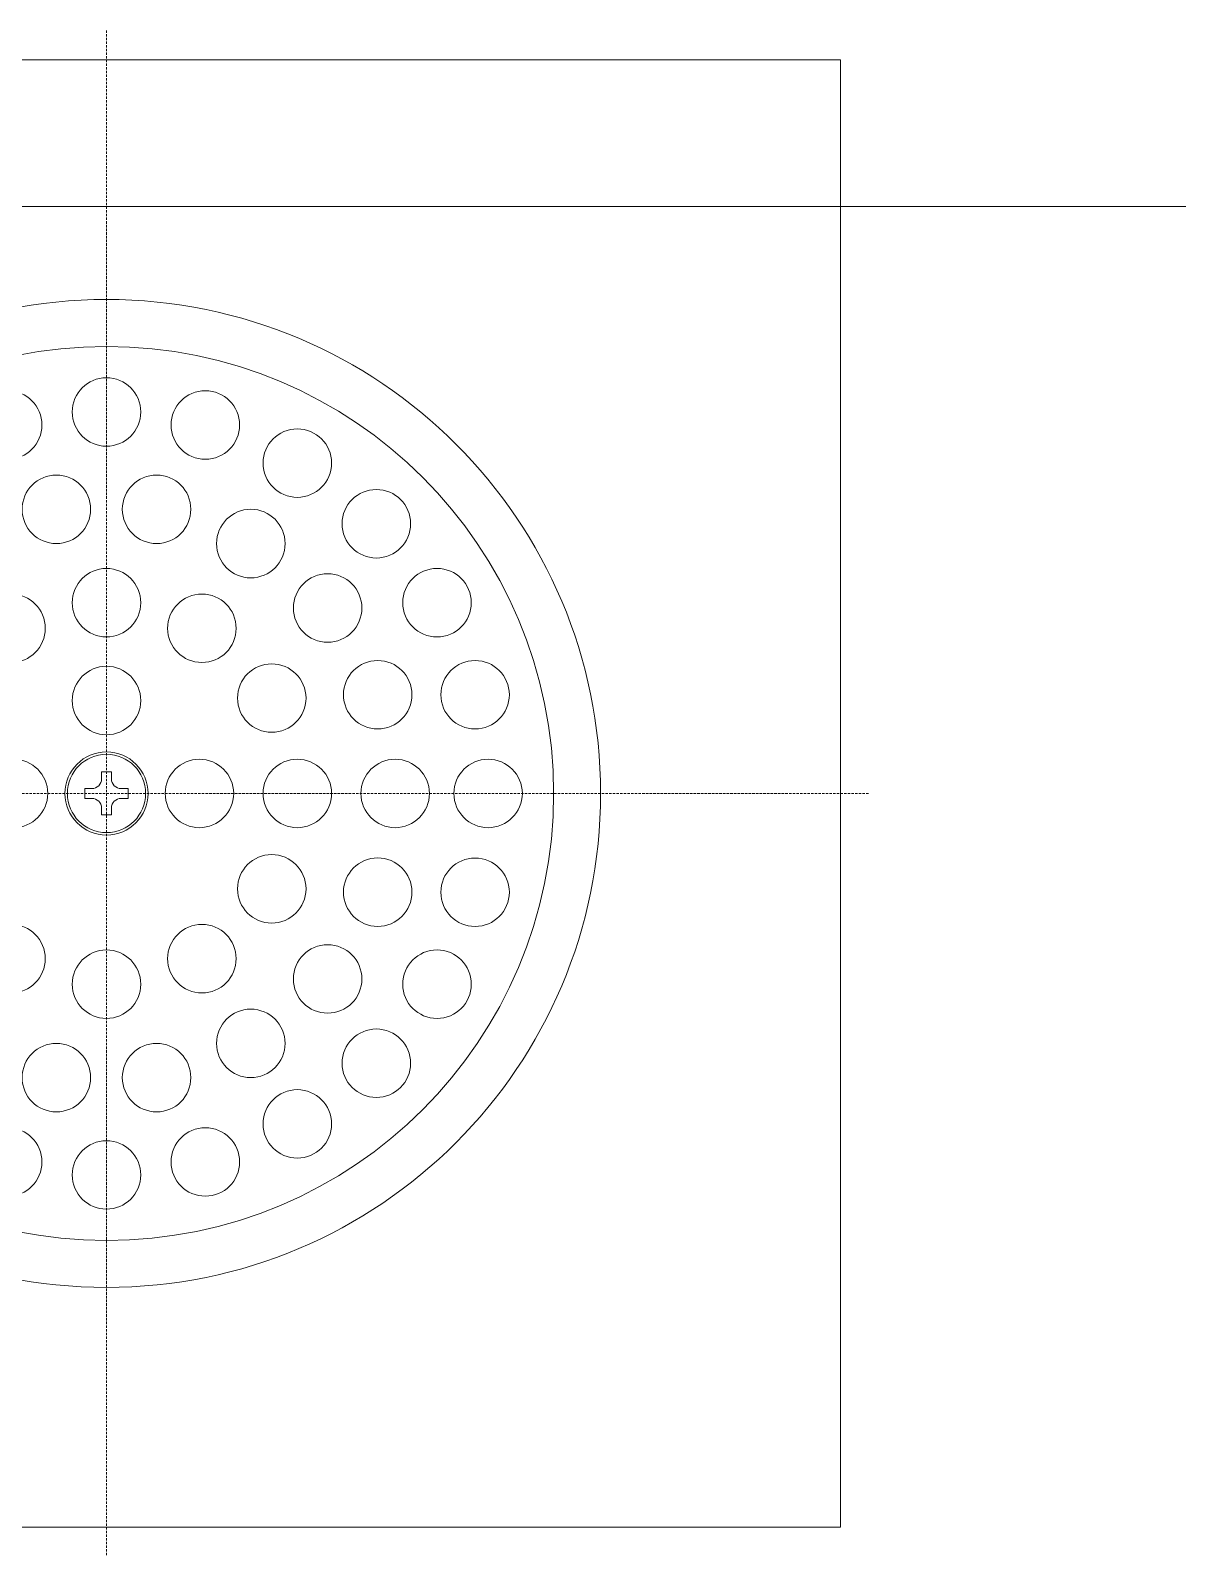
# Model space of a CAD drawing. Header units: millimetres. Extents: x -8913 to 62688, y -13000 to 43000.
# Drawn here: x 40879.7 to 40996.9, y 17547 to 17703 of the extents above; entities that cross this region are included whole.
import ezdxf

# ---------------------------------------------------------------- set-up
doc = ezdxf.new("R2010")
doc.units = ezdxf.units.MM
doc.header["$MEASUREMENT"] = 0
doc.linetypes.add('1735 X DT-5BR-FFP$0$HIDDEN', pattern=[0.375, 0.25, -0.125])
doc.linetypes.add('HIDDEN', pattern=[0.375, 0.25, -0.125])
for name, color, linetype, lineweight in [('1735 X DT-5BR-FFP$0$N--DRAINPOINT', 251, 'Continuous', 18), ('1735 X DT-5BR-FFP$0$N--SANITARY-1', 9, 'Continuous', 18), ('N--DRAINPOINT', 251, 'Continuous', 18), ('Z--X-REF', 7, 'Continuous', 0)]:
    doc.layers.add(name, color=color, linetype=linetype, lineweight=lineweight)

# ---------------------------------------------------------------- blocks, each defined once
blk = doc.blocks.new('1735 X DT-5BR-FFP$0$semi-recessed wash basin plan')
at = {"layer": '1735 X DT-5BR-FFP$0$N--SANITARY-1'}
blk.add_line((26452.97, 14968.59), (26212.97, 14968.59), dxfattribs=at)
blk = doc.blocks.new('1735 X DT-5BR-FFP$0$FD_150x150')
at = {"layer": '1735 X DT-5BR-FFP$0$N--DRAINPOINT', "linetype": '1735 X DT-5BR-FFP$0$HIDDEN'}
for p, q in [((-25969.74, 12847.1), (-25969.74, 12691.1)), ((-26047.74, 12769.1), (-25891.74, 12769.1))]:
    blk.add_line(p, q, dxfattribs=at)
at = {"layer": '1735 X DT-5BR-FFP$0$N--DRAINPOINT', "ltscale": 5}
for p, q in [((-26044.74, 12844.1), (-25969.74, 12844.1)), ((-25894.74, 12844.1), (-25894.74, 12694.1)), ((-25970.24, 12771.3), (-25970.24, 12770.6)), ((-25970.24, 12771.3), (-25969.74, 12771.3)), ((-25969.24, 12771.3), (-25969.74, 12771.3)), ((-25969.24, 12771.3), (-25969.24, 12770.6)), ((-25971.94, 12769.6), (-25971.24, 12769.6)), ((-25971.94, 12769.6), (-25971.94, 12768.6)), ((-25967.54, 12769.6), (-25968.24, 12769.6)), ((-25967.54, 12769.6), (-25967.54, 12768.6)), ((-25919.24, 12769.1), (-25919.24, 12769.1)), ((-25971.94, 12768.6), (-25971.24, 12768.6)), ((-25970.24, 12767.6), (-25970.24, 12766.9)), ((-25969.24, 12767.6), (-25969.24, 12766.9)), ((-25967.54, 12768.6), (-25968.24, 12768.6)), ((-25970.24, 12766.9), (-25969.74, 12766.9)), ((-25969.24, 12766.9), (-25969.74, 12766.9)), ((-25894.74, 12694.1), (-25969.74, 12694.1)), ((-25917.24, 12694.1), (-25917.24, 12694.1))]:
    blk.add_line(p, q, dxfattribs=at)
at = {"layer": '1735 X DT-5BR-FFP$0$N--DRAINPOINT', "ltscale": 0.1}
for p, q in [((-25894.74, 12844.1), (-25969.74, 12844.1)), ((-25917.24, 12844.1), (-25917.24, 12844.1)), ((-25894.74, 12716.6), (-25894.74, 12716.6)), ((-26044.74, 12694.1), (-25969.74, 12694.1))]:
    blk.add_line(p, q, dxfattribs=at)
at = {"layer": '1735 X DT-5BR-FFP$0$N--DRAINPOINT', "ltscale": 5}
for points, knots in [([(-25969.74, 12819.6), (-25997.63, 12819.6), (-26020.24, 12796.99), (-26020.24, 12769.1), (-26020.24, 12741.21), (-25997.63, 12718.6), (-25969.74, 12718.6)], [0, 0, 0, 0, 1, 1, 1, 2, 2, 2, 2]), ([(-25969.74, 12718.6), (-25941.85, 12718.6), (-25919.24, 12741.21), (-25919.24, 12769.1), (-25919.24, 12796.99), (-25941.85, 12819.6), (-25969.74, 12819.6)], [0, 0, 0, 0, 1, 1, 1, 2, 2, 2, 2]), ([(-26015.44, 12769.1), (-26015.44, 12743.86), (-25994.98, 12723.4), (-25969.74, 12723.4), (-25944.5, 12723.4), (-25924.04, 12743.86), (-25924.04, 12769.1), (-25924.04, 12794.34), (-25944.5, 12814.8), (-25969.74, 12814.8), (-25994.98, 12814.8), (-26015.44, 12794.34), (-26015.44, 12769.1), (-26015.44, 12769.1), (-26015.44, 12769.1), (-26015.44, 12769.1)], [0, 0, 0, 0, 1, 1, 1, 2, 2, 2, 3, 3, 3, 4, 4, 4, 5, 5, 5, 5]), ([(-25973.24, 12808.1), (-25973.24, 12806.17), (-25971.67, 12804.6), (-25969.74, 12804.6), (-25967.81, 12804.6), (-25966.24, 12806.17), (-25966.24, 12808.1), (-25966.24, 12810.03), (-25967.81, 12811.6), (-25969.74, 12811.6), (-25971.67, 12811.6), (-25973.24, 12810.03), (-25973.24, 12808.1), (-25973.24, 12808.1), (-25973.24, 12808.1), (-25973.24, 12808.1)], [0, 0, 0, 0, 1, 1, 1, 2, 2, 2, 3, 3, 3, 4, 4, 4, 5, 5, 5, 5]), ([(-25983.33, 12806.77), (-25983.33, 12804.84), (-25981.77, 12803.27), (-25979.83, 12803.27), (-25977.9, 12803.27), (-25976.33, 12804.84), (-25976.33, 12806.77), (-25976.33, 12808.7), (-25977.9, 12810.27), (-25979.83, 12810.27), (-25981.77, 12810.27), (-25983.33, 12808.7), (-25983.33, 12806.77), (-25983.33, 12806.77), (-25983.33, 12806.77), (-25983.33, 12806.77)], [0, 0, 0, 0, 1, 1, 1, 2, 2, 2, 3, 3, 3, 4, 4, 4, 5, 5, 5, 5]), ([(-25963.14, 12806.77), (-25963.14, 12804.84), (-25961.58, 12803.27), (-25959.64, 12803.27), (-25957.71, 12803.27), (-25956.14, 12804.84), (-25956.14, 12806.77), (-25956.14, 12808.7), (-25957.71, 12810.27), (-25959.64, 12810.27), (-25961.58, 12810.27), (-25963.14, 12808.7), (-25963.14, 12806.77), (-25963.14, 12806.77), (-25963.14, 12806.77), (-25963.14, 12806.77)], [0, 0, 0, 0, 1, 1, 1, 2, 2, 2, 3, 3, 3, 4, 4, 4, 5, 5, 5, 5]), ([(-25953.74, 12802.87), (-25953.74, 12800.94), (-25952.17, 12799.37), (-25950.24, 12799.37), (-25948.3, 12799.37), (-25946.74, 12800.94), (-25946.74, 12802.87), (-25946.74, 12804.8), (-25948.3, 12806.37), (-25950.24, 12806.37), (-25952.17, 12806.37), (-25953.74, 12804.8), (-25953.74, 12802.87), (-25953.74, 12802.87), (-25953.74, 12802.87), (-25953.74, 12802.87)], [0, 0, 0, 0, 1, 1, 1, 2, 2, 2, 3, 3, 3, 4, 4, 4, 5, 5, 5, 5]), ([(-25978.36, 12798.15), (-25978.36, 12796.22), (-25976.79, 12794.65), (-25974.86, 12794.65), (-25972.93, 12794.65), (-25971.36, 12796.22), (-25971.36, 12798.15), (-25971.36, 12800.08), (-25972.93, 12801.65), (-25974.86, 12801.65), (-25976.79, 12801.65), (-25978.36, 12800.08), (-25978.36, 12798.15), (-25978.36, 12798.15), (-25978.36, 12798.15), (-25978.36, 12798.15)], [0, 0, 0, 0, 1, 1, 1, 2, 2, 2, 3, 3, 3, 4, 4, 4, 5, 5, 5, 5]), ([(-25968.12, 12798.15), (-25968.12, 12796.22), (-25966.55, 12794.65), (-25964.62, 12794.65), (-25962.68, 12794.65), (-25961.12, 12796.22), (-25961.12, 12798.15), (-25961.12, 12800.08), (-25962.68, 12801.65), (-25964.62, 12801.65), (-25966.55, 12801.65), (-25968.12, 12800.08), (-25968.12, 12798.15), (-25968.12, 12798.15), (-25968.12, 12798.15), (-25968.12, 12798.15)], [0, 0, 0, 0, 1, 1, 1, 2, 2, 2, 3, 3, 3, 4, 4, 4, 5, 5, 5, 5]), ([(-25945.66, 12796.67), (-25945.66, 12794.74), (-25944.09, 12793.17), (-25942.16, 12793.17), (-25940.23, 12793.17), (-25938.66, 12794.74), (-25938.66, 12796.67), (-25938.66, 12798.61), (-25940.23, 12800.17), (-25942.16, 12800.17), (-25944.09, 12800.17), (-25945.66, 12798.61), (-25945.66, 12796.67), (-25945.66, 12796.67), (-25945.66, 12796.67), (-25945.66, 12796.67)], [0, 0, 0, 0, 1, 1, 1, 2, 2, 2, 3, 3, 3, 4, 4, 4, 5, 5, 5, 5]), ([(-25958.49, 12794.65), (-25958.49, 12792.71), (-25956.92, 12791.14), (-25954.99, 12791.14), (-25953.06, 12791.14), (-25951.49, 12792.71), (-25951.49, 12794.65), (-25951.49, 12796.58), (-25953.06, 12798.15), (-25954.99, 12798.15), (-25956.92, 12798.15), (-25958.49, 12796.58), (-25958.49, 12794.65), (-25958.49, 12794.65), (-25958.49, 12794.65), (-25958.49, 12794.65)], [0, 0, 0, 0, 1, 1, 1, 2, 2, 2, 3, 3, 3, 4, 4, 4, 5, 5, 5, 5]), ([(-25973.24, 12788.6), (-25973.24, 12786.66), (-25971.67, 12785.1), (-25969.74, 12785.1), (-25967.81, 12785.1), (-25966.24, 12786.66), (-25966.24, 12788.6), (-25966.24, 12790.53), (-25967.81, 12792.1), (-25969.74, 12792.1), (-25971.67, 12792.1), (-25973.24, 12790.53), (-25973.24, 12788.6), (-25973.24, 12788.6), (-25973.24, 12788.6), (-25973.24, 12788.6)], [0, 0, 0, 0, 1, 1, 1, 2, 2, 2, 3, 3, 3, 4, 4, 4, 5, 5, 5, 5]), ([(-25950.64, 12788.06), (-25950.64, 12786.13), (-25949.07, 12784.56), (-25947.14, 12784.56), (-25945.21, 12784.56), (-25943.64, 12786.13), (-25943.64, 12788.06), (-25943.64, 12789.99), (-25945.21, 12791.56), (-25947.14, 12791.56), (-25949.07, 12791.56), (-25950.64, 12789.99), (-25950.64, 12788.06), (-25950.64, 12788.06), (-25950.64, 12788.06), (-25950.64, 12788.06)], [0, 0, 0, 0, 1, 1, 1, 2, 2, 2, 3, 3, 3, 4, 4, 4, 5, 5, 5, 5]), ([(-25939.46, 12788.6), (-25939.46, 12786.66), (-25937.9, 12785.1), (-25935.96, 12785.1), (-25934.03, 12785.1), (-25932.46, 12786.66), (-25932.46, 12788.6), (-25932.46, 12790.53), (-25934.03, 12792.1), (-25935.96, 12792.1), (-25937.9, 12792.1), (-25939.46, 12790.53), (-25939.46, 12788.6), (-25939.46, 12788.6), (-25939.46, 12788.6), (-25939.46, 12788.6)], [0, 0, 0, 0, 1, 1, 1, 2, 2, 2, 3, 3, 3, 4, 4, 4, 5, 5, 5, 5]), ([(-25982.99, 12785.98), (-25982.99, 12784.05), (-25981.42, 12782.49), (-25979.49, 12782.49), (-25977.56, 12782.49), (-25975.99, 12784.05), (-25975.99, 12785.98), (-25975.99, 12787.92), (-25977.56, 12789.48), (-25979.49, 12789.48), (-25981.42, 12789.48), (-25982.99, 12787.92), (-25982.99, 12785.98), (-25982.99, 12785.98), (-25982.99, 12785.98), (-25982.99, 12785.98)], [0, 0, 0, 0, 1, 1, 1, 2, 2, 2, 3, 3, 3, 4, 4, 4, 5, 5, 5, 5]), ([(-25963.49, 12785.98), (-25963.49, 12784.05), (-25961.92, 12782.49), (-25959.99, 12782.49), (-25958.05, 12782.49), (-25956.49, 12784.05), (-25956.49, 12785.98), (-25956.49, 12787.92), (-25958.05, 12789.48), (-25959.99, 12789.48), (-25961.92, 12789.48), (-25963.49, 12787.92), (-25963.49, 12785.98), (-25963.49, 12785.98), (-25963.49, 12785.98), (-25963.49, 12785.98)], [0, 0, 0, 0, 1, 1, 1, 2, 2, 2, 3, 3, 3, 4, 4, 4, 5, 5, 5, 5]), ([(-25973.24, 12778.6), (-25973.24, 12776.67), (-25971.67, 12775.1), (-25969.74, 12775.1), (-25967.81, 12775.1), (-25966.24, 12776.67), (-25966.24, 12778.6), (-25966.24, 12780.53), (-25967.81, 12782.1), (-25969.74, 12782.1), (-25971.67, 12782.1), (-25973.24, 12780.53), (-25973.24, 12778.6), (-25973.24, 12778.6), (-25973.24, 12778.6), (-25973.24, 12778.6)], [0, 0, 0, 0, 1, 1, 1, 2, 2, 2, 3, 3, 3, 4, 4, 4, 5, 5, 5, 5]), ([(-25956.35, 12778.85), (-25956.35, 12776.91), (-25954.78, 12775.35), (-25952.85, 12775.35), (-25950.92, 12775.35), (-25949.35, 12776.91), (-25949.35, 12778.85), (-25949.35, 12780.78), (-25950.92, 12782.35), (-25952.85, 12782.35), (-25954.78, 12782.35), (-25956.35, 12780.78), (-25956.35, 12778.85), (-25956.35, 12778.85), (-25956.35, 12778.85), (-25956.35, 12778.85)], [0, 0, 0, 0, 1, 1, 1, 2, 2, 2, 3, 3, 3, 4, 4, 4, 5, 5, 5, 5]), ([(-25945.52, 12779.19), (-25945.52, 12777.25), (-25943.95, 12775.69), (-25942.02, 12775.69), (-25940.08, 12775.69), (-25938.52, 12777.25), (-25938.52, 12779.19), (-25938.52, 12781.12), (-25940.08, 12782.69), (-25942.02, 12782.69), (-25943.95, 12782.69), (-25945.52, 12781.12), (-25945.52, 12779.19), (-25945.52, 12779.19), (-25945.52, 12779.19), (-25945.52, 12779.19)], [0, 0, 0, 0, 1, 1, 1, 2, 2, 2, 3, 3, 3, 4, 4, 4, 5, 5, 5, 5]), ([(-25935.57, 12779.19), (-25935.57, 12777.26), (-25934, 12775.69), (-25932.07, 12775.69), (-25930.13, 12775.69), (-25928.57, 12777.26), (-25928.57, 12779.19), (-25928.57, 12781.12), (-25930.13, 12782.69), (-25932.07, 12782.69), (-25934, 12782.69), (-25935.57, 12781.12), (-25935.57, 12779.19), (-25935.57, 12779.19), (-25935.57, 12779.19), (-25935.57, 12779.19)], [0, 0, 0, 0, 1, 1, 1, 2, 2, 2, 3, 3, 3, 4, 4, 4, 5, 5, 5, 5]), ([(-25982.74, 12769.1), (-25982.74, 12767.17), (-25981.17, 12765.6), (-25979.24, 12765.6), (-25977.3, 12765.6), (-25975.74, 12767.17), (-25975.74, 12769.1), (-25975.74, 12771.03), (-25977.3, 12772.6), (-25979.24, 12772.6), (-25981.17, 12772.6), (-25982.74, 12771.03), (-25982.74, 12769.1), (-25982.74, 12769.1), (-25982.74, 12769.1), (-25982.74, 12769.1)], [0, 0, 0, 0, 1, 1, 1, 2, 2, 2, 3, 3, 3, 4, 4, 4, 5, 5, 5, 5]), ([(-25973.99, 12769.1), (-25973.99, 12766.75), (-25972.08, 12764.85), (-25969.74, 12764.85), (-25967.39, 12764.85), (-25965.49, 12766.75), (-25965.49, 12769.1), (-25965.49, 12771.44), (-25967.39, 12773.35), (-25969.74, 12773.35), (-25972.08, 12773.35), (-25973.99, 12771.44), (-25973.99, 12769.1), (-25973.99, 12769.1), (-25973.99, 12769.1), (-25973.99, 12769.1)], [0, 0, 0, 0, 1, 1, 1, 2, 2, 2, 3, 3, 3, 4, 4, 4, 5, 5, 5, 5]), ([(-25973.74, 12769.1), (-25973.74, 12766.89), (-25971.95, 12765.1), (-25969.74, 12765.1), (-25967.53, 12765.1), (-25965.74, 12766.89), (-25965.74, 12769.1), (-25965.74, 12771.31), (-25967.53, 12773.1), (-25969.74, 12773.1), (-25971.95, 12773.1), (-25973.74, 12771.31), (-25973.74, 12769.1), (-25973.74, 12769.1), (-25973.74, 12769.1), (-25973.74, 12769.1)], [0, 0, 0, 0, 1, 1, 1, 2, 2, 2, 3, 3, 3, 4, 4, 4, 5, 5, 5, 5]), ([(-25963.74, 12769.1), (-25963.74, 12767.17), (-25962.17, 12765.6), (-25960.24, 12765.6), (-25958.31, 12765.6), (-25956.74, 12767.17), (-25956.74, 12769.1), (-25956.74, 12771.03), (-25958.31, 12772.6), (-25960.24, 12772.6), (-25962.17, 12772.6), (-25963.74, 12771.03), (-25963.74, 12769.1), (-25963.74, 12769.1), (-25963.74, 12769.1), (-25963.74, 12769.1)], [0, 0, 0, 0, 1, 1, 1, 2, 2, 2, 3, 3, 3, 4, 4, 4, 5, 5, 5, 5]), ([(-25953.74, 12769.1), (-25953.74, 12767.17), (-25952.17, 12765.6), (-25950.24, 12765.6), (-25948.3, 12765.6), (-25946.74, 12767.17), (-25946.74, 12769.1), (-25946.74, 12771.03), (-25948.3, 12772.6), (-25950.24, 12772.6), (-25952.17, 12772.6), (-25953.74, 12771.03), (-25953.74, 12769.1), (-25953.74, 12769.1), (-25953.74, 12769.1), (-25953.74, 12769.1)], [0, 0, 0, 0, 1, 1, 1, 2, 2, 2, 3, 3, 3, 4, 4, 4, 5, 5, 5, 5]), ([(-25943.74, 12769.1), (-25943.74, 12767.17), (-25942.17, 12765.6), (-25940.24, 12765.6), (-25938.31, 12765.6), (-25936.74, 12767.17), (-25936.74, 12769.1), (-25936.74, 12771.03), (-25938.31, 12772.6), (-25940.24, 12772.6), (-25942.17, 12772.6), (-25943.74, 12771.03), (-25943.74, 12769.1), (-25943.74, 12769.1), (-25943.74, 12769.1), (-25943.74, 12769.1)], [0, 0, 0, 0, 1, 1, 1, 2, 2, 2, 3, 3, 3, 4, 4, 4, 5, 5, 5, 5]), ([(-25934.24, 12769.1), (-25934.24, 12767.17), (-25932.67, 12765.6), (-25930.74, 12765.6), (-25928.81, 12765.6), (-25927.24, 12767.17), (-25927.24, 12769.1), (-25927.24, 12771.03), (-25928.81, 12772.6), (-25930.74, 12772.6), (-25932.67, 12772.6), (-25934.24, 12771.03), (-25934.24, 12769.1), (-25934.24, 12769.1), (-25934.24, 12769.1), (-25934.24, 12769.1)], [0, 0, 0, 0, 1, 1, 1, 2, 2, 2, 3, 3, 3, 4, 4, 4, 5, 5, 5, 5]), ([(-25956.35, 12759.35), (-25956.35, 12757.41), (-25954.78, 12755.85), (-25952.85, 12755.85), (-25950.92, 12755.85), (-25949.35, 12757.41), (-25949.35, 12759.35), (-25949.35, 12761.28), (-25950.92, 12762.85), (-25952.85, 12762.85), (-25954.78, 12762.85), (-25956.35, 12761.28), (-25956.35, 12759.35), (-25956.35, 12759.35), (-25956.35, 12759.35), (-25956.35, 12759.35)], [0, 0, 0, 0, 1, 1, 1, 2, 2, 2, 3, 3, 3, 4, 4, 4, 5, 5, 5, 5]), ([(-25945.52, 12759.01), (-25945.52, 12757.07), (-25943.95, 12755.51), (-25942.02, 12755.51), (-25940.08, 12755.51), (-25938.52, 12757.07), (-25938.52, 12759.01), (-25938.52, 12760.94), (-25940.08, 12762.51), (-25942.02, 12762.51), (-25943.95, 12762.51), (-25945.52, 12760.94), (-25945.52, 12759.01), (-25945.52, 12759.01), (-25945.52, 12759.01), (-25945.52, 12759.01)], [0, 0, 0, 0, 1, 1, 1, 2, 2, 2, 3, 3, 3, 4, 4, 4, 5, 5, 5, 5]), ([(-25935.57, 12759), (-25935.57, 12757.07), (-25934, 12755.5), (-25932.07, 12755.5), (-25930.13, 12755.5), (-25928.57, 12757.07), (-25928.57, 12759), (-25928.57, 12760.94), (-25930.13, 12762.5), (-25932.07, 12762.5), (-25934, 12762.5), (-25935.57, 12760.94), (-25935.57, 12759), (-25935.57, 12759), (-25935.57, 12759), (-25935.57, 12759)], [0, 0, 0, 0, 1, 1, 1, 2, 2, 2, 3, 3, 3, 4, 4, 4, 5, 5, 5, 5]), ([(-25982.99, 12752.21), (-25982.99, 12750.28), (-25981.42, 12748.71), (-25979.49, 12748.71), (-25977.56, 12748.71), (-25975.99, 12750.28), (-25975.99, 12752.21), (-25975.99, 12754.14), (-25977.56, 12755.71), (-25979.49, 12755.71), (-25981.42, 12755.71), (-25982.99, 12754.14), (-25982.99, 12752.21), (-25982.99, 12752.21), (-25982.99, 12752.21), (-25982.99, 12752.21)], [0, 0, 0, 0, 1, 1, 1, 2, 2, 2, 3, 3, 3, 4, 4, 4, 5, 5, 5, 5]), ([(-25963.49, 12752.21), (-25963.49, 12750.28), (-25961.92, 12748.71), (-25959.99, 12748.71), (-25958.05, 12748.71), (-25956.49, 12750.28), (-25956.49, 12752.21), (-25956.49, 12754.14), (-25958.05, 12755.71), (-25959.99, 12755.71), (-25961.92, 12755.71), (-25963.49, 12754.14), (-25963.49, 12752.21), (-25963.49, 12752.21), (-25963.49, 12752.21), (-25963.49, 12752.21)], [0, 0, 0, 0, 1, 1, 1, 2, 2, 2, 3, 3, 3, 4, 4, 4, 5, 5, 5, 5]), ([(-25950.64, 12750.13), (-25950.64, 12748.2), (-25949.07, 12746.64), (-25947.14, 12746.64), (-25945.21, 12746.64), (-25943.64, 12748.2), (-25943.64, 12750.13), (-25943.64, 12752.07), (-25945.21, 12753.63), (-25947.14, 12753.63), (-25949.07, 12753.63), (-25950.64, 12752.07), (-25950.64, 12750.13), (-25950.64, 12750.13), (-25950.64, 12750.13), (-25950.64, 12750.13)], [0, 0, 0, 0, 1, 1, 1, 2, 2, 2, 3, 3, 3, 4, 4, 4, 5, 5, 5, 5]), ([(-25973.24, 12749.6), (-25973.24, 12747.66), (-25971.67, 12746.1), (-25969.74, 12746.1), (-25967.81, 12746.1), (-25966.24, 12747.66), (-25966.24, 12749.6), (-25966.24, 12751.53), (-25967.81, 12753.1), (-25969.74, 12753.1), (-25971.67, 12753.1), (-25973.24, 12751.53), (-25973.24, 12749.6), (-25973.24, 12749.6), (-25973.24, 12749.6), (-25973.24, 12749.6)], [0, 0, 0, 0, 1, 1, 1, 2, 2, 2, 3, 3, 3, 4, 4, 4, 5, 5, 5, 5]), ([(-25939.46, 12749.6), (-25939.46, 12747.66), (-25937.9, 12746.1), (-25935.96, 12746.1), (-25934.03, 12746.1), (-25932.46, 12747.66), (-25932.46, 12749.6), (-25932.46, 12751.53), (-25934.03, 12753.1), (-25935.96, 12753.1), (-25937.9, 12753.1), (-25939.46, 12751.53), (-25939.46, 12749.6), (-25939.46, 12749.6), (-25939.46, 12749.6), (-25939.46, 12749.6)], [0, 0, 0, 0, 1, 1, 1, 2, 2, 2, 3, 3, 3, 4, 4, 4, 5, 5, 5, 5]), ([(-25958.49, 12743.55), (-25958.49, 12741.62), (-25956.92, 12740.05), (-25954.99, 12740.05), (-25953.06, 12740.05), (-25951.49, 12741.62), (-25951.49, 12743.55), (-25951.49, 12745.48), (-25953.06, 12747.05), (-25954.99, 12747.05), (-25956.92, 12747.05), (-25958.49, 12745.48), (-25958.49, 12743.55), (-25958.49, 12743.55), (-25958.49, 12743.55), (-25958.49, 12743.55)], [0, 0, 0, 0, 1, 1, 1, 2, 2, 2, 3, 3, 3, 4, 4, 4, 5, 5, 5, 5]), ([(-25945.66, 12741.52), (-25945.66, 12739.59), (-25944.09, 12738.02), (-25942.16, 12738.02), (-25940.23, 12738.02), (-25938.66, 12739.59), (-25938.66, 12741.52), (-25938.66, 12743.45), (-25940.23, 12745.02), (-25942.16, 12745.02), (-25944.09, 12745.02), (-25945.66, 12743.45), (-25945.66, 12741.52), (-25945.66, 12741.52), (-25945.66, 12741.52), (-25945.66, 12741.52)], [0, 0, 0, 0, 1, 1, 1, 2, 2, 2, 3, 3, 3, 4, 4, 4, 5, 5, 5, 5]), ([(-25978.36, 12740.05), (-25978.36, 12738.11), (-25976.79, 12736.55), (-25974.86, 12736.55), (-25972.93, 12736.55), (-25971.36, 12738.11), (-25971.36, 12740.05), (-25971.36, 12741.98), (-25972.93, 12743.55), (-25974.86, 12743.55), (-25976.79, 12743.55), (-25978.36, 12741.98), (-25978.36, 12740.05), (-25978.36, 12740.05), (-25978.36, 12740.05), (-25978.36, 12740.05)], [0, 0, 0, 0, 1, 1, 1, 2, 2, 2, 3, 3, 3, 4, 4, 4, 5, 5, 5, 5]), ([(-25968.12, 12740.05), (-25968.12, 12738.11), (-25966.55, 12736.55), (-25964.62, 12736.55), (-25962.68, 12736.55), (-25961.12, 12738.11), (-25961.12, 12740.05), (-25961.12, 12741.98), (-25962.68, 12743.55), (-25964.62, 12743.55), (-25966.55, 12743.55), (-25968.12, 12741.98), (-25968.12, 12740.05), (-25968.12, 12740.05), (-25968.12, 12740.05), (-25968.12, 12740.05)], [0, 0, 0, 0, 1, 1, 1, 2, 2, 2, 3, 3, 3, 4, 4, 4, 5, 5, 5, 5]), ([(-25953.74, 12735.32), (-25953.74, 12733.39), (-25952.17, 12731.82), (-25950.24, 12731.82), (-25948.3, 12731.82), (-25946.74, 12733.39), (-25946.74, 12735.32), (-25946.74, 12737.25), (-25948.3, 12738.82), (-25950.24, 12738.82), (-25952.17, 12738.82), (-25953.74, 12737.25), (-25953.74, 12735.32), (-25953.74, 12735.32), (-25953.74, 12735.32), (-25953.74, 12735.32)], [0, 0, 0, 0, 1, 1, 1, 2, 2, 2, 3, 3, 3, 4, 4, 4, 5, 5, 5, 5]), ([(-25983.33, 12731.43), (-25983.33, 12729.49), (-25981.77, 12727.93), (-25979.83, 12727.93), (-25977.9, 12727.93), (-25976.33, 12729.49), (-25976.33, 12731.43), (-25976.33, 12733.36), (-25977.9, 12734.93), (-25979.83, 12734.93), (-25981.77, 12734.93), (-25983.33, 12733.36), (-25983.33, 12731.43), (-25983.33, 12731.43), (-25983.33, 12731.43), (-25983.33, 12731.43)], [0, 0, 0, 0, 1, 1, 1, 2, 2, 2, 3, 3, 3, 4, 4, 4, 5, 5, 5, 5]), ([(-25963.14, 12731.43), (-25963.14, 12729.49), (-25961.58, 12727.93), (-25959.64, 12727.93), (-25957.71, 12727.93), (-25956.14, 12729.49), (-25956.14, 12731.43), (-25956.14, 12733.36), (-25957.71, 12734.93), (-25959.64, 12734.93), (-25961.58, 12734.93), (-25963.14, 12733.36), (-25963.14, 12731.43), (-25963.14, 12731.43), (-25963.14, 12731.43), (-25963.14, 12731.43)], [0, 0, 0, 0, 1, 1, 1, 2, 2, 2, 3, 3, 3, 4, 4, 4, 5, 5, 5, 5]), ([(-25973.24, 12730.1), (-25973.24, 12728.17), (-25971.67, 12726.6), (-25969.74, 12726.6), (-25967.81, 12726.6), (-25966.24, 12728.17), (-25966.24, 12730.1), (-25966.24, 12732.03), (-25967.81, 12733.6), (-25969.74, 12733.6), (-25971.67, 12733.6), (-25973.24, 12732.03), (-25973.24, 12730.1), (-25973.24, 12730.1), (-25973.24, 12730.1), (-25973.24, 12730.1)], [0, 0, 0, 0, 1, 1, 1, 2, 2, 2, 3, 3, 3, 4, 4, 4, 5, 5, 5, 5])]:
    blk.add_open_spline(points, degree=3, knots=knots, dxfattribs=at)
for points in [[(-25971.24, 12769.6), (-25970.69, 12769.6), (-25970.24, 12770.05), (-25970.24, 12770.6)], [(-25969.24, 12770.6), (-25969.24, 12770.05), (-25968.79, 12769.6), (-25968.24, 12769.6)], [(-25970.24, 12767.6), (-25970.24, 12768.15), (-25970.69, 12768.6), (-25971.24, 12768.6)], [(-25968.24, 12768.6), (-25968.79, 12768.6), (-25969.24, 12768.15), (-25969.24, 12767.6)]]:
    blk.add_open_spline(points, degree=3, dxfattribs=at)
blk = doc.blocks.new('1735 X DT-5BR-FFP$0$DT FF_DRAIN POINT')
at = {"layer": '1735 X DT-5BR-FFP$0$N--DRAINPOINT', "ltscale": 5}
blk.add_blockref('1735 X DT-5BR-FFP$0$FD_150x150', (73703.71, 4945.93), dxfattribs=at)
blk = doc.blocks.new('1735 X DT-5BR-FFP')
at = {"layer": '1735 X DT-5BR-FFP$0$N--DRAINPOINT', "ltscale": 5}
blk.add_blockref('1735 X DT-5BR-FFP$0$DT FF_DRAIN POINT', (-42633.98, -90), dxfattribs=at)
at = {"layer": '1735 X DT-5BR-FFP$0$N--SANITARY-1', "rotation": 180}
blk.add_blockref('1735 X DT-5BR-FFP$0$semi-recessed wash basin plan', (31427.99, 32653.63), dxfattribs=at)
blk = doc.blocks.new('FD_150x150')
at = {"layer": 'N--DRAINPOINT', "linetype": 'HIDDEN'}
for p, q in [((-25969.74, 12847.1), (-25969.74, 12691.1)), ((-26047.74, 12769.1), (-25891.74, 12769.1))]:
    blk.add_line(p, q, dxfattribs=at)
at = {"layer": 'N--DRAINPOINT', "ltscale": 5}
for p, q in [((-26044.74, 12844.1), (-25969.74, 12844.1)), ((-25894.74, 12844.1), (-25894.74, 12694.1)), ((-25970.24, 12771.3), (-25970.24, 12770.6)), ((-25970.24, 12771.3), (-25969.74, 12771.3)), ((-25969.24, 12771.3), (-25969.74, 12771.3)), ((-25969.24, 12771.3), (-25969.24, 12770.6)), ((-25971.94, 12769.6), (-25971.24, 12769.6)), ((-25971.94, 12769.6), (-25971.94, 12768.6)), ((-25967.54, 12769.6), (-25968.24, 12769.6)), ((-25967.54, 12769.6), (-25967.54, 12768.6)), ((-25919.24, 12769.1), (-25919.24, 12769.1)), ((-25971.94, 12768.6), (-25971.24, 12768.6)), ((-25970.24, 12767.6), (-25970.24, 12766.9)), ((-25969.24, 12767.6), (-25969.24, 12766.9)), ((-25967.54, 12768.6), (-25968.24, 12768.6)), ((-25970.24, 12766.9), (-25969.74, 12766.9)), ((-25969.24, 12766.9), (-25969.74, 12766.9)), ((-25894.74, 12694.1), (-25969.74, 12694.1)), ((-25917.24, 12694.1), (-25917.24, 12694.1))]:
    blk.add_line(p, q, dxfattribs=at)
at = {"layer": 'N--DRAINPOINT', "ltscale": 0.1}
for p, q in [((-25894.74, 12844.1), (-25969.74, 12844.1)), ((-25917.24, 12844.1), (-25917.24, 12844.1)), ((-25894.74, 12716.6), (-25894.74, 12716.6)), ((-26044.74, 12694.1), (-25969.74, 12694.1))]:
    blk.add_line(p, q, dxfattribs=at)
at = {"layer": 'N--DRAINPOINT', "ltscale": 5}
for points, knots in [([(-25969.74, 12819.6), (-25997.63, 12819.6), (-26020.24, 12796.99), (-26020.24, 12769.1), (-26020.24, 12741.21), (-25997.63, 12718.6), (-25969.74, 12718.6)], [0, 0, 0, 0, 1, 1, 1, 2, 2, 2, 2]), ([(-25969.74, 12718.6), (-25941.85, 12718.6), (-25919.24, 12741.21), (-25919.24, 12769.1), (-25919.24, 12796.99), (-25941.85, 12819.6), (-25969.74, 12819.6)], [0, 0, 0, 0, 1, 1, 1, 2, 2, 2, 2]), ([(-26015.44, 12769.1), (-26015.44, 12743.86), (-25994.98, 12723.4), (-25969.74, 12723.4), (-25944.5, 12723.4), (-25924.04, 12743.86), (-25924.04, 12769.1), (-25924.04, 12794.34), (-25944.5, 12814.8), (-25969.74, 12814.8), (-25994.98, 12814.8), (-26015.44, 12794.34), (-26015.44, 12769.1), (-26015.44, 12769.1), (-26015.44, 12769.1), (-26015.44, 12769.1)], [0, 0, 0, 0, 1, 1, 1, 2, 2, 2, 3, 3, 3, 4, 4, 4, 5, 5, 5, 5]), ([(-25973.24, 12808.1), (-25973.24, 12806.17), (-25971.67, 12804.6), (-25969.74, 12804.6), (-25967.81, 12804.6), (-25966.24, 12806.17), (-25966.24, 12808.1), (-25966.24, 12810.03), (-25967.81, 12811.6), (-25969.74, 12811.6), (-25971.67, 12811.6), (-25973.24, 12810.03), (-25973.24, 12808.1), (-25973.24, 12808.1), (-25973.24, 12808.1), (-25973.24, 12808.1)], [0, 0, 0, 0, 1, 1, 1, 2, 2, 2, 3, 3, 3, 4, 4, 4, 5, 5, 5, 5]), ([(-25983.33, 12806.77), (-25983.33, 12804.84), (-25981.77, 12803.27), (-25979.83, 12803.27), (-25977.9, 12803.27), (-25976.33, 12804.84), (-25976.33, 12806.77), (-25976.33, 12808.7), (-25977.9, 12810.27), (-25979.83, 12810.27), (-25981.77, 12810.27), (-25983.33, 12808.7), (-25983.33, 12806.77), (-25983.33, 12806.77), (-25983.33, 12806.77), (-25983.33, 12806.77)], [0, 0, 0, 0, 1, 1, 1, 2, 2, 2, 3, 3, 3, 4, 4, 4, 5, 5, 5, 5]), ([(-25963.14, 12806.77), (-25963.14, 12804.84), (-25961.58, 12803.27), (-25959.64, 12803.27), (-25957.71, 12803.27), (-25956.14, 12804.84), (-25956.14, 12806.77), (-25956.14, 12808.7), (-25957.71, 12810.27), (-25959.64, 12810.27), (-25961.58, 12810.27), (-25963.14, 12808.7), (-25963.14, 12806.77), (-25963.14, 12806.77), (-25963.14, 12806.77), (-25963.14, 12806.77)], [0, 0, 0, 0, 1, 1, 1, 2, 2, 2, 3, 3, 3, 4, 4, 4, 5, 5, 5, 5]), ([(-25953.74, 12802.87), (-25953.74, 12800.94), (-25952.17, 12799.37), (-25950.24, 12799.37), (-25948.3, 12799.37), (-25946.74, 12800.94), (-25946.74, 12802.87), (-25946.74, 12804.8), (-25948.3, 12806.37), (-25950.24, 12806.37), (-25952.17, 12806.37), (-25953.74, 12804.8), (-25953.74, 12802.87), (-25953.74, 12802.87), (-25953.74, 12802.87), (-25953.74, 12802.87)], [0, 0, 0, 0, 1, 1, 1, 2, 2, 2, 3, 3, 3, 4, 4, 4, 5, 5, 5, 5]), ([(-25978.36, 12798.15), (-25978.36, 12796.22), (-25976.79, 12794.65), (-25974.86, 12794.65), (-25972.93, 12794.65), (-25971.36, 12796.22), (-25971.36, 12798.15), (-25971.36, 12800.08), (-25972.93, 12801.65), (-25974.86, 12801.65), (-25976.79, 12801.65), (-25978.36, 12800.08), (-25978.36, 12798.15), (-25978.36, 12798.15), (-25978.36, 12798.15), (-25978.36, 12798.15)], [0, 0, 0, 0, 1, 1, 1, 2, 2, 2, 3, 3, 3, 4, 4, 4, 5, 5, 5, 5]), ([(-25968.12, 12798.15), (-25968.12, 12796.22), (-25966.55, 12794.65), (-25964.62, 12794.65), (-25962.68, 12794.65), (-25961.12, 12796.22), (-25961.12, 12798.15), (-25961.12, 12800.08), (-25962.68, 12801.65), (-25964.62, 12801.65), (-25966.55, 12801.65), (-25968.12, 12800.08), (-25968.12, 12798.15), (-25968.12, 12798.15), (-25968.12, 12798.15), (-25968.12, 12798.15)], [0, 0, 0, 0, 1, 1, 1, 2, 2, 2, 3, 3, 3, 4, 4, 4, 5, 5, 5, 5]), ([(-25945.66, 12796.67), (-25945.66, 12794.74), (-25944.09, 12793.17), (-25942.16, 12793.17), (-25940.23, 12793.17), (-25938.66, 12794.74), (-25938.66, 12796.67), (-25938.66, 12798.61), (-25940.23, 12800.17), (-25942.16, 12800.17), (-25944.09, 12800.17), (-25945.66, 12798.61), (-25945.66, 12796.67), (-25945.66, 12796.67), (-25945.66, 12796.67), (-25945.66, 12796.67)], [0, 0, 0, 0, 1, 1, 1, 2, 2, 2, 3, 3, 3, 4, 4, 4, 5, 5, 5, 5]), ([(-25958.49, 12794.65), (-25958.49, 12792.71), (-25956.92, 12791.14), (-25954.99, 12791.14), (-25953.06, 12791.14), (-25951.49, 12792.71), (-25951.49, 12794.65), (-25951.49, 12796.58), (-25953.06, 12798.15), (-25954.99, 12798.15), (-25956.92, 12798.15), (-25958.49, 12796.58), (-25958.49, 12794.65), (-25958.49, 12794.65), (-25958.49, 12794.65), (-25958.49, 12794.65)], [0, 0, 0, 0, 1, 1, 1, 2, 2, 2, 3, 3, 3, 4, 4, 4, 5, 5, 5, 5]), ([(-25973.24, 12788.6), (-25973.24, 12786.66), (-25971.67, 12785.1), (-25969.74, 12785.1), (-25967.81, 12785.1), (-25966.24, 12786.66), (-25966.24, 12788.6), (-25966.24, 12790.53), (-25967.81, 12792.1), (-25969.74, 12792.1), (-25971.67, 12792.1), (-25973.24, 12790.53), (-25973.24, 12788.6), (-25973.24, 12788.6), (-25973.24, 12788.6), (-25973.24, 12788.6)], [0, 0, 0, 0, 1, 1, 1, 2, 2, 2, 3, 3, 3, 4, 4, 4, 5, 5, 5, 5]), ([(-25950.64, 12788.06), (-25950.64, 12786.13), (-25949.07, 12784.56), (-25947.14, 12784.56), (-25945.21, 12784.56), (-25943.64, 12786.13), (-25943.64, 12788.06), (-25943.64, 12789.99), (-25945.21, 12791.56), (-25947.14, 12791.56), (-25949.07, 12791.56), (-25950.64, 12789.99), (-25950.64, 12788.06), (-25950.64, 12788.06), (-25950.64, 12788.06), (-25950.64, 12788.06)], [0, 0, 0, 0, 1, 1, 1, 2, 2, 2, 3, 3, 3, 4, 4, 4, 5, 5, 5, 5]), ([(-25939.46, 12788.6), (-25939.46, 12786.66), (-25937.9, 12785.1), (-25935.96, 12785.1), (-25934.03, 12785.1), (-25932.46, 12786.66), (-25932.46, 12788.6), (-25932.46, 12790.53), (-25934.03, 12792.1), (-25935.96, 12792.1), (-25937.9, 12792.1), (-25939.46, 12790.53), (-25939.46, 12788.6), (-25939.46, 12788.6), (-25939.46, 12788.6), (-25939.46, 12788.6)], [0, 0, 0, 0, 1, 1, 1, 2, 2, 2, 3, 3, 3, 4, 4, 4, 5, 5, 5, 5]), ([(-25982.99, 12785.98), (-25982.99, 12784.05), (-25981.42, 12782.49), (-25979.49, 12782.49), (-25977.56, 12782.49), (-25975.99, 12784.05), (-25975.99, 12785.98), (-25975.99, 12787.92), (-25977.56, 12789.48), (-25979.49, 12789.48), (-25981.42, 12789.48), (-25982.99, 12787.92), (-25982.99, 12785.98), (-25982.99, 12785.98), (-25982.99, 12785.98), (-25982.99, 12785.98)], [0, 0, 0, 0, 1, 1, 1, 2, 2, 2, 3, 3, 3, 4, 4, 4, 5, 5, 5, 5]), ([(-25963.49, 12785.98), (-25963.49, 12784.05), (-25961.92, 12782.49), (-25959.99, 12782.49), (-25958.05, 12782.49), (-25956.49, 12784.05), (-25956.49, 12785.98), (-25956.49, 12787.92), (-25958.05, 12789.48), (-25959.99, 12789.48), (-25961.92, 12789.48), (-25963.49, 12787.92), (-25963.49, 12785.98), (-25963.49, 12785.98), (-25963.49, 12785.98), (-25963.49, 12785.98)], [0, 0, 0, 0, 1, 1, 1, 2, 2, 2, 3, 3, 3, 4, 4, 4, 5, 5, 5, 5]), ([(-25973.24, 12778.6), (-25973.24, 12776.67), (-25971.67, 12775.1), (-25969.74, 12775.1), (-25967.81, 12775.1), (-25966.24, 12776.67), (-25966.24, 12778.6), (-25966.24, 12780.53), (-25967.81, 12782.1), (-25969.74, 12782.1), (-25971.67, 12782.1), (-25973.24, 12780.53), (-25973.24, 12778.6), (-25973.24, 12778.6), (-25973.24, 12778.6), (-25973.24, 12778.6)], [0, 0, 0, 0, 1, 1, 1, 2, 2, 2, 3, 3, 3, 4, 4, 4, 5, 5, 5, 5]), ([(-25956.35, 12778.85), (-25956.35, 12776.91), (-25954.78, 12775.35), (-25952.85, 12775.35), (-25950.92, 12775.35), (-25949.35, 12776.91), (-25949.35, 12778.85), (-25949.35, 12780.78), (-25950.92, 12782.35), (-25952.85, 12782.35), (-25954.78, 12782.35), (-25956.35, 12780.78), (-25956.35, 12778.85), (-25956.35, 12778.85), (-25956.35, 12778.85), (-25956.35, 12778.85)], [0, 0, 0, 0, 1, 1, 1, 2, 2, 2, 3, 3, 3, 4, 4, 4, 5, 5, 5, 5]), ([(-25945.52, 12779.19), (-25945.52, 12777.25), (-25943.95, 12775.69), (-25942.02, 12775.69), (-25940.08, 12775.69), (-25938.52, 12777.25), (-25938.52, 12779.19), (-25938.52, 12781.12), (-25940.08, 12782.69), (-25942.02, 12782.69), (-25943.95, 12782.69), (-25945.52, 12781.12), (-25945.52, 12779.19), (-25945.52, 12779.19), (-25945.52, 12779.19), (-25945.52, 12779.19)], [0, 0, 0, 0, 1, 1, 1, 2, 2, 2, 3, 3, 3, 4, 4, 4, 5, 5, 5, 5]), ([(-25935.57, 12779.19), (-25935.57, 12777.26), (-25934, 12775.69), (-25932.07, 12775.69), (-25930.13, 12775.69), (-25928.57, 12777.26), (-25928.57, 12779.19), (-25928.57, 12781.12), (-25930.13, 12782.69), (-25932.07, 12782.69), (-25934, 12782.69), (-25935.57, 12781.12), (-25935.57, 12779.19), (-25935.57, 12779.19), (-25935.57, 12779.19), (-25935.57, 12779.19)], [0, 0, 0, 0, 1, 1, 1, 2, 2, 2, 3, 3, 3, 4, 4, 4, 5, 5, 5, 5]), ([(-25982.74, 12769.1), (-25982.74, 12767.17), (-25981.17, 12765.6), (-25979.24, 12765.6), (-25977.3, 12765.6), (-25975.74, 12767.17), (-25975.74, 12769.1), (-25975.74, 12771.03), (-25977.3, 12772.6), (-25979.24, 12772.6), (-25981.17, 12772.6), (-25982.74, 12771.03), (-25982.74, 12769.1), (-25982.74, 12769.1), (-25982.74, 12769.1), (-25982.74, 12769.1)], [0, 0, 0, 0, 1, 1, 1, 2, 2, 2, 3, 3, 3, 4, 4, 4, 5, 5, 5, 5]), ([(-25973.99, 12769.1), (-25973.99, 12766.75), (-25972.08, 12764.85), (-25969.74, 12764.85), (-25967.39, 12764.85), (-25965.49, 12766.75), (-25965.49, 12769.1), (-25965.49, 12771.44), (-25967.39, 12773.35), (-25969.74, 12773.35), (-25972.08, 12773.35), (-25973.99, 12771.44), (-25973.99, 12769.1), (-25973.99, 12769.1), (-25973.99, 12769.1), (-25973.99, 12769.1)], [0, 0, 0, 0, 1, 1, 1, 2, 2, 2, 3, 3, 3, 4, 4, 4, 5, 5, 5, 5]), ([(-25973.74, 12769.1), (-25973.74, 12766.89), (-25971.95, 12765.1), (-25969.74, 12765.1), (-25967.53, 12765.1), (-25965.74, 12766.89), (-25965.74, 12769.1), (-25965.74, 12771.31), (-25967.53, 12773.1), (-25969.74, 12773.1), (-25971.95, 12773.1), (-25973.74, 12771.31), (-25973.74, 12769.1), (-25973.74, 12769.1), (-25973.74, 12769.1), (-25973.74, 12769.1)], [0, 0, 0, 0, 1, 1, 1, 2, 2, 2, 3, 3, 3, 4, 4, 4, 5, 5, 5, 5]), ([(-25963.74, 12769.1), (-25963.74, 12767.17), (-25962.17, 12765.6), (-25960.24, 12765.6), (-25958.31, 12765.6), (-25956.74, 12767.17), (-25956.74, 12769.1), (-25956.74, 12771.03), (-25958.31, 12772.6), (-25960.24, 12772.6), (-25962.17, 12772.6), (-25963.74, 12771.03), (-25963.74, 12769.1), (-25963.74, 12769.1), (-25963.74, 12769.1), (-25963.74, 12769.1)], [0, 0, 0, 0, 1, 1, 1, 2, 2, 2, 3, 3, 3, 4, 4, 4, 5, 5, 5, 5]), ([(-25953.74, 12769.1), (-25953.74, 12767.17), (-25952.17, 12765.6), (-25950.24, 12765.6), (-25948.3, 12765.6), (-25946.74, 12767.17), (-25946.74, 12769.1), (-25946.74, 12771.03), (-25948.3, 12772.6), (-25950.24, 12772.6), (-25952.17, 12772.6), (-25953.74, 12771.03), (-25953.74, 12769.1), (-25953.74, 12769.1), (-25953.74, 12769.1), (-25953.74, 12769.1)], [0, 0, 0, 0, 1, 1, 1, 2, 2, 2, 3, 3, 3, 4, 4, 4, 5, 5, 5, 5]), ([(-25943.74, 12769.1), (-25943.74, 12767.17), (-25942.17, 12765.6), (-25940.24, 12765.6), (-25938.31, 12765.6), (-25936.74, 12767.17), (-25936.74, 12769.1), (-25936.74, 12771.03), (-25938.31, 12772.6), (-25940.24, 12772.6), (-25942.17, 12772.6), (-25943.74, 12771.03), (-25943.74, 12769.1), (-25943.74, 12769.1), (-25943.74, 12769.1), (-25943.74, 12769.1)], [0, 0, 0, 0, 1, 1, 1, 2, 2, 2, 3, 3, 3, 4, 4, 4, 5, 5, 5, 5]), ([(-25934.24, 12769.1), (-25934.24, 12767.17), (-25932.67, 12765.6), (-25930.74, 12765.6), (-25928.81, 12765.6), (-25927.24, 12767.17), (-25927.24, 12769.1), (-25927.24, 12771.03), (-25928.81, 12772.6), (-25930.74, 12772.6), (-25932.67, 12772.6), (-25934.24, 12771.03), (-25934.24, 12769.1), (-25934.24, 12769.1), (-25934.24, 12769.1), (-25934.24, 12769.1)], [0, 0, 0, 0, 1, 1, 1, 2, 2, 2, 3, 3, 3, 4, 4, 4, 5, 5, 5, 5]), ([(-25956.35, 12759.35), (-25956.35, 12757.41), (-25954.78, 12755.85), (-25952.85, 12755.85), (-25950.92, 12755.85), (-25949.35, 12757.41), (-25949.35, 12759.35), (-25949.35, 12761.28), (-25950.92, 12762.85), (-25952.85, 12762.85), (-25954.78, 12762.85), (-25956.35, 12761.28), (-25956.35, 12759.35), (-25956.35, 12759.35), (-25956.35, 12759.35), (-25956.35, 12759.35)], [0, 0, 0, 0, 1, 1, 1, 2, 2, 2, 3, 3, 3, 4, 4, 4, 5, 5, 5, 5]), ([(-25945.52, 12759.01), (-25945.52, 12757.07), (-25943.95, 12755.51), (-25942.02, 12755.51), (-25940.08, 12755.51), (-25938.52, 12757.07), (-25938.52, 12759.01), (-25938.52, 12760.94), (-25940.08, 12762.51), (-25942.02, 12762.51), (-25943.95, 12762.51), (-25945.52, 12760.94), (-25945.52, 12759.01), (-25945.52, 12759.01), (-25945.52, 12759.01), (-25945.52, 12759.01)], [0, 0, 0, 0, 1, 1, 1, 2, 2, 2, 3, 3, 3, 4, 4, 4, 5, 5, 5, 5]), ([(-25935.57, 12759), (-25935.57, 12757.07), (-25934, 12755.5), (-25932.07, 12755.5), (-25930.13, 12755.5), (-25928.57, 12757.07), (-25928.57, 12759), (-25928.57, 12760.94), (-25930.13, 12762.5), (-25932.07, 12762.5), (-25934, 12762.5), (-25935.57, 12760.94), (-25935.57, 12759), (-25935.57, 12759), (-25935.57, 12759), (-25935.57, 12759)], [0, 0, 0, 0, 1, 1, 1, 2, 2, 2, 3, 3, 3, 4, 4, 4, 5, 5, 5, 5]), ([(-25982.99, 12752.21), (-25982.99, 12750.28), (-25981.42, 12748.71), (-25979.49, 12748.71), (-25977.56, 12748.71), (-25975.99, 12750.28), (-25975.99, 12752.21), (-25975.99, 12754.14), (-25977.56, 12755.71), (-25979.49, 12755.71), (-25981.42, 12755.71), (-25982.99, 12754.14), (-25982.99, 12752.21), (-25982.99, 12752.21), (-25982.99, 12752.21), (-25982.99, 12752.21)], [0, 0, 0, 0, 1, 1, 1, 2, 2, 2, 3, 3, 3, 4, 4, 4, 5, 5, 5, 5]), ([(-25963.49, 12752.21), (-25963.49, 12750.28), (-25961.92, 12748.71), (-25959.99, 12748.71), (-25958.05, 12748.71), (-25956.49, 12750.28), (-25956.49, 12752.21), (-25956.49, 12754.14), (-25958.05, 12755.71), (-25959.99, 12755.71), (-25961.92, 12755.71), (-25963.49, 12754.14), (-25963.49, 12752.21), (-25963.49, 12752.21), (-25963.49, 12752.21), (-25963.49, 12752.21)], [0, 0, 0, 0, 1, 1, 1, 2, 2, 2, 3, 3, 3, 4, 4, 4, 5, 5, 5, 5]), ([(-25950.64, 12750.13), (-25950.64, 12748.2), (-25949.07, 12746.64), (-25947.14, 12746.64), (-25945.21, 12746.64), (-25943.64, 12748.2), (-25943.64, 12750.13), (-25943.64, 12752.07), (-25945.21, 12753.63), (-25947.14, 12753.63), (-25949.07, 12753.63), (-25950.64, 12752.07), (-25950.64, 12750.13), (-25950.64, 12750.13), (-25950.64, 12750.13), (-25950.64, 12750.13)], [0, 0, 0, 0, 1, 1, 1, 2, 2, 2, 3, 3, 3, 4, 4, 4, 5, 5, 5, 5]), ([(-25973.24, 12749.6), (-25973.24, 12747.66), (-25971.67, 12746.1), (-25969.74, 12746.1), (-25967.81, 12746.1), (-25966.24, 12747.66), (-25966.24, 12749.6), (-25966.24, 12751.53), (-25967.81, 12753.1), (-25969.74, 12753.1), (-25971.67, 12753.1), (-25973.24, 12751.53), (-25973.24, 12749.6), (-25973.24, 12749.6), (-25973.24, 12749.6), (-25973.24, 12749.6)], [0, 0, 0, 0, 1, 1, 1, 2, 2, 2, 3, 3, 3, 4, 4, 4, 5, 5, 5, 5]), ([(-25939.46, 12749.6), (-25939.46, 12747.66), (-25937.9, 12746.1), (-25935.96, 12746.1), (-25934.03, 12746.1), (-25932.46, 12747.66), (-25932.46, 12749.6), (-25932.46, 12751.53), (-25934.03, 12753.1), (-25935.96, 12753.1), (-25937.9, 12753.1), (-25939.46, 12751.53), (-25939.46, 12749.6), (-25939.46, 12749.6), (-25939.46, 12749.6), (-25939.46, 12749.6)], [0, 0, 0, 0, 1, 1, 1, 2, 2, 2, 3, 3, 3, 4, 4, 4, 5, 5, 5, 5]), ([(-25958.49, 12743.55), (-25958.49, 12741.62), (-25956.92, 12740.05), (-25954.99, 12740.05), (-25953.06, 12740.05), (-25951.49, 12741.62), (-25951.49, 12743.55), (-25951.49, 12745.48), (-25953.06, 12747.05), (-25954.99, 12747.05), (-25956.92, 12747.05), (-25958.49, 12745.48), (-25958.49, 12743.55), (-25958.49, 12743.55), (-25958.49, 12743.55), (-25958.49, 12743.55)], [0, 0, 0, 0, 1, 1, 1, 2, 2, 2, 3, 3, 3, 4, 4, 4, 5, 5, 5, 5]), ([(-25945.66, 12741.52), (-25945.66, 12739.59), (-25944.09, 12738.02), (-25942.16, 12738.02), (-25940.23, 12738.02), (-25938.66, 12739.59), (-25938.66, 12741.52), (-25938.66, 12743.45), (-25940.23, 12745.02), (-25942.16, 12745.02), (-25944.09, 12745.02), (-25945.66, 12743.45), (-25945.66, 12741.52), (-25945.66, 12741.52), (-25945.66, 12741.52), (-25945.66, 12741.52)], [0, 0, 0, 0, 1, 1, 1, 2, 2, 2, 3, 3, 3, 4, 4, 4, 5, 5, 5, 5]), ([(-25978.36, 12740.05), (-25978.36, 12738.11), (-25976.79, 12736.55), (-25974.86, 12736.55), (-25972.93, 12736.55), (-25971.36, 12738.11), (-25971.36, 12740.05), (-25971.36, 12741.98), (-25972.93, 12743.55), (-25974.86, 12743.55), (-25976.79, 12743.55), (-25978.36, 12741.98), (-25978.36, 12740.05), (-25978.36, 12740.05), (-25978.36, 12740.05), (-25978.36, 12740.05)], [0, 0, 0, 0, 1, 1, 1, 2, 2, 2, 3, 3, 3, 4, 4, 4, 5, 5, 5, 5]), ([(-25968.12, 12740.05), (-25968.12, 12738.11), (-25966.55, 12736.55), (-25964.62, 12736.55), (-25962.68, 12736.55), (-25961.12, 12738.11), (-25961.12, 12740.05), (-25961.12, 12741.98), (-25962.68, 12743.55), (-25964.62, 12743.55), (-25966.55, 12743.55), (-25968.12, 12741.98), (-25968.12, 12740.05), (-25968.12, 12740.05), (-25968.12, 12740.05), (-25968.12, 12740.05)], [0, 0, 0, 0, 1, 1, 1, 2, 2, 2, 3, 3, 3, 4, 4, 4, 5, 5, 5, 5]), ([(-25953.74, 12735.32), (-25953.74, 12733.39), (-25952.17, 12731.82), (-25950.24, 12731.82), (-25948.3, 12731.82), (-25946.74, 12733.39), (-25946.74, 12735.32), (-25946.74, 12737.25), (-25948.3, 12738.82), (-25950.24, 12738.82), (-25952.17, 12738.82), (-25953.74, 12737.25), (-25953.74, 12735.32), (-25953.74, 12735.32), (-25953.74, 12735.32), (-25953.74, 12735.32)], [0, 0, 0, 0, 1, 1, 1, 2, 2, 2, 3, 3, 3, 4, 4, 4, 5, 5, 5, 5]), ([(-25983.33, 12731.43), (-25983.33, 12729.49), (-25981.77, 12727.93), (-25979.83, 12727.93), (-25977.9, 12727.93), (-25976.33, 12729.49), (-25976.33, 12731.43), (-25976.33, 12733.36), (-25977.9, 12734.93), (-25979.83, 12734.93), (-25981.77, 12734.93), (-25983.33, 12733.36), (-25983.33, 12731.43), (-25983.33, 12731.43), (-25983.33, 12731.43), (-25983.33, 12731.43)], [0, 0, 0, 0, 1, 1, 1, 2, 2, 2, 3, 3, 3, 4, 4, 4, 5, 5, 5, 5]), ([(-25963.14, 12731.43), (-25963.14, 12729.49), (-25961.58, 12727.93), (-25959.64, 12727.93), (-25957.71, 12727.93), (-25956.14, 12729.49), (-25956.14, 12731.43), (-25956.14, 12733.36), (-25957.71, 12734.93), (-25959.64, 12734.93), (-25961.58, 12734.93), (-25963.14, 12733.36), (-25963.14, 12731.43), (-25963.14, 12731.43), (-25963.14, 12731.43), (-25963.14, 12731.43)], [0, 0, 0, 0, 1, 1, 1, 2, 2, 2, 3, 3, 3, 4, 4, 4, 5, 5, 5, 5]), ([(-25973.24, 12730.1), (-25973.24, 12728.17), (-25971.67, 12726.6), (-25969.74, 12726.6), (-25967.81, 12726.6), (-25966.24, 12728.17), (-25966.24, 12730.1), (-25966.24, 12732.03), (-25967.81, 12733.6), (-25969.74, 12733.6), (-25971.67, 12733.6), (-25973.24, 12732.03), (-25973.24, 12730.1), (-25973.24, 12730.1), (-25973.24, 12730.1), (-25973.24, 12730.1)], [0, 0, 0, 0, 1, 1, 1, 2, 2, 2, 3, 3, 3, 4, 4, 4, 5, 5, 5, 5])]:
    blk.add_open_spline(points, degree=3, knots=knots, dxfattribs=at)
for points in [[(-25971.24, 12769.6), (-25970.69, 12769.6), (-25970.24, 12770.05), (-25970.24, 12770.6)], [(-25969.24, 12770.6), (-25969.24, 12770.05), (-25968.79, 12769.6), (-25968.24, 12769.6)], [(-25970.24, 12767.6), (-25970.24, 12768.15), (-25970.69, 12768.6), (-25971.24, 12768.6)], [(-25968.24, 12768.6), (-25968.79, 12768.6), (-25969.24, 12768.15), (-25969.24, 12767.6)]]:
    blk.add_open_spline(points, degree=3, dxfattribs=at)
blk = doc.blocks.new('DT FF_DRAIN POINT')
at = {"layer": 'N--DRAINPOINT', "ltscale": 5}
blk.add_blockref('FD_150x150', (73703.71, 4945.93), dxfattribs=at)
blk = doc.blocks.new('A$C5A397BC0')
at = {"layer": 'N--DRAINPOINT', "ltscale": 5}
blk.add_blockref('DT FF_DRAIN POINT', (-57633.98, -6540), dxfattribs=at)

msp = doc.modelspace()

# ---------------------------------------------------------------- block references
at = {"layer": 'Z--X-REF'}
msp.add_blockref('1735 X DT-5BR-FFP', (35787.5, 0), dxfattribs=at)

# ---------------------------------------------------------------- next in the draw order: block references
at = {"layer": 'N--DRAINPOINT'}
msp.add_blockref('A$C5A397BC0', (50787.5, 6450), dxfattribs=at)

doc.saveas('drawing.dxf')
